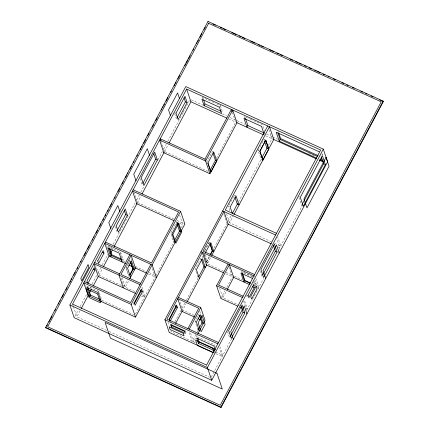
<?xml version="1.0" encoding="UTF-8"?>
<svg xmlns="http://www.w3.org/2000/svg" width="429" height="429" viewBox="0 0 429 429"><rect width="100%" height="100%" fill="white"/><g stroke="black" fill="none" stroke-linecap="round" stroke-linejoin="round"><path stroke-width="0.32" stroke-dasharray="2.15 1.61" d="M87.033 287.028L87.484 286.175L98.874 291.355L101.684 299.667M107.77 247.93L108.446 246.659L119.836 251.839L122.651 260.146M74.823 316.548L78.276 310.038M80.159 306.488L86.438 294.648M89.897 288.138L90.524 286.953M92.09 283.993L96.804 275.112M98.059 272.742L100.885 267.417M102.14 265.047L107.797 254.392M110.934 248.471L111.561 247.286M113.133 244.326L135.114 202.89M136.685 199.93L139.2 195.195M140.771 192.235L143.908 186.315M158.038 159.674L162.435 151.383M163.696 149.019L166.205 144.283M167.777 141.323L182.851 112.907M183.162 112.312L189.446 100.472M106.698 330.41L76.845 316.833L80.293 310.333M99.099 274.887L102.547 268.388M112.575 249.485L113.202 248.3M137.334 202.81L141.093 195.721M164.597 151.41L168.045 144.911M98.193 292.632L98.874 291.355M202.225 98.691L202.826 97.555L214.307 102.778M129.274 276.587L126.26 267.685L130.169 260.317L131.043 260.714M123.901 286.722L127.633 279.692M219.444 107.223L220.35 105.523L214.913 103.051M134.851 291.516L125.289 287.173L128.979 280.217M206.553 162.446L212.414 151.399L212.816 152.585M216.516 158.253L235.671 122.142M135.484 314.082L155.148 277.011L151.866 267.321M155.824 275.74L173.858 241.736M181.322 227.67L182.877 224.737L179.595 215.047M243.978 118.383L244.879 116.683L245.281 117.868M204.644 250.595L209.272 241.876L209.674 243.061M200.965 258.049L195.104 269.101L197.914 277.413M204.864 250.697L209.491 241.972M229.054 205.105L233.987 195.801M262.827 160.124L261.073 159.325L258.06 150.423L261.76 143.447M262.071 142.862L263.921 139.371L265.674 140.17M206.424 261.829L209.202 256.596M174.871 321.825L180.845 310.564M182.084 308.226L184.926 302.869M186.476 299.946L198.118 278.003M206.553 262.103L209.69 256.193M214.076 247.919L226.941 223.67M228.142 221.402L231.151 215.739M238.524 201.828L261.384 158.741M268.431 145.452L272.029 138.674L268.956 129.585M182.035 311.39L186.261 303.426M223.681 271.251L207.287 263.792L210.73 257.303M271.632 241.886L229.595 222.769L233.199 215.969M197.882 329.745L195.072 321.434L198.976 314.066M195.951 334.357L192.24 341.355L188.958 331.66M197.19 332.03L198.118 330.276M197.281 334.92L193.554 341.951L190.272 332.261M220.881 298.461L224.925 290.846M226.785 287.333L232.379 276.785M239.623 305.405L222.871 297.785L226.276 291.371M211.191 377.198L231.563 338.797M246.605 310.44L252.247 299.807M252.563 299.217L263.529 278.539M278.888 249.587L302.391 205.282M245.479 116.956L249.71 118.876M250.316 119.155L262.398 124.646L264.409 130.582M191.291 99.844L203.464 105.378M222.329 113.958L226.587 115.894M230.239 117.557L244.846 124.201M266.629 134.105L272.12 136.604M272.731 136.883L277.708 139.146M308.708 153.244L311.786 154.644M312.366 154.907L314.221 155.748M228.695 118.967L235.408 122.018M265.717 135.8L273.782 139.468M258.06 150.423L259.229 150.954M174.812 112.752L175.981 113.283M298.546 196.536L299.71 197.067M302.729 205.974L301.56 205.443L298.745 197.131M208.086 171.316L164.543 151.512L161.47 142.428M236.047 196.015L234.298 195.216L234.701 196.402M229.601 206.799L228.437 206.269L230.041 211.014M274.678 243.27L280.77 246.042L277.692 236.953M278.04 246.911L279.869 247.742L276.791 238.658M173.933 219.09L137.489 202.515L134.207 192.819M176.973 220.468L184.867 224.061M176.212 221.707L179.242 223.085M179.848 223.359L182.877 224.737M177.804 222.79L176.491 222.195L170.629 233.242L173.643 242.149M252.595 276.458L241.806 271.552L242.208 272.737M252.418 276.785L241.629 271.879L242.031 273.064M253.212 284.271L256.21 285.634L254.601 280.882M226.11 272.351L231.574 274.839M234.4 276.126L242.503 279.81M252.826 284.502L255.866 285.886M225.842 273.815L232.674 276.919M246.208 308.397L247.404 308.939L244.326 299.855M122.061 259.422L123.262 259.963L120.447 251.657M122.85 260.741L124.914 261.679M127.944 263.057L129.445 263.738M135.441 266.468L146.23 271.375M149.158 272.705L155.223 275.466M148.568 274.018L156.462 277.611M126.26 267.685L127.14 268.082M194.187 315.331L182.711 310.119L179.435 300.423M196.6 316.43L197.807 316.983M121.595 285.489L98.938 275.187L95.656 265.497M141.42 294.509L145.002 296.139L141.929 287.049M141.323 296.048L144.326 297.41L142.685 292.567M195.072 321.434L195.946 321.83M198.085 330.335L199.399 330.936M197.34 336.84L214.511 344.648L215.315 347.023M101.888 300.262L133.66 314.714M195.506 342.835L171.214 331.789L170.806 330.582M212.505 350.568L214.934 351.673M215.54 351.952L222.828 355.266L219.959 346.782M216.071 353.775L222.152 356.537L219.283 348.058M109.138 331.515L209.663 377.236M322.115 153.925L322.517 155.116M321.879 153.657L322.292 154.869M320.838 155.48L321.241 156.665M278.18 131.435L278.582 132.625M263.921 139.371L264.323 140.562M232.389 112.452L235.467 121.536M220.35 105.523L222.501 111.883M202.826 97.555L203.217 98.713M259.781 270.635L261.851 276.753M255.823 278.18L258.901 287.264L256.033 285.961L254.424 281.215M253.92 275.82L254.327 277.032M255.352 280.062L258.226 288.54M253.55 281.896L255.158 286.642M226.517 213.68L229.595 222.769M223.863 214.586L226.737 223.064M246.595 295.463L247.109 296.986M243.651 301.131L246.519 309.609M229.102 267.095L232.175 276.179M174.619 113.642L176.383 118.849M219.594 288.095L222.871 297.785M205.346 254.81L207.958 262.527L206.644 261.931L204.032 254.209M204.006 254.102L207.287 263.792M203.41 252.922L205.019 257.673M205.818 260.049L206.22 261.234M202.424 255.99L204.477 262.049M227.472 331.547L229.542 337.666M214.178 352.086L214.58 353.271M199.78 311.261L200.804 314.291M206.574 365.068L206.982 366.28M140.058 178.603L142.128 184.717M185.559 330.566L186.079 332.094M167.937 322.099L169.369 326.34M131.049 258.365L131.869 260.789M130.191 261.331L129.789 260.146L125.885 267.514L128.898 276.415M114.875 226.271L116.634 231.478M133.167 302.617L133.853 304.649M122.013 277.483L125.289 287.173M121.107 278.094L123.976 286.577M108.859 245.881L109.459 247.662M106.682 245.699L107.094 246.911M85.72 285.221L86.127 286.433M72.539 304.113L73.155 305.931M73.359 306.537L76.845 316.833"/><path stroke-width="0.64" d="M45.662 327.445L207.985 21.45L383.194 101.131L383.338 101.555L221.015 407.55L45.806 327.869L45.662 327.445L220.871 407.126L221.015 407.55M46.75 326.094L47.378 324.909M48.949 321.948L49.576 320.763M50.204 319.584L52.086 316.028M54.912 310.703L55.539 309.518M58.365 304.193L58.993 303.008M59.62 301.828L60.248 300.643M61.819 297.683L63.701 294.133M65.9 289.988L67.155 287.623M69.981 282.293L70.608 281.113M71.241 279.928L71.868 278.743M73.75 275.193L75.322 272.233M77.204 268.683L77.831 267.498M80.657 262.173L81.285 260.988M84.111 255.663L85.993 252.107M87.564 249.152L89.447 245.597M92.273 240.272L92.9 239.087M93.533 237.902L94.16 236.722M96.042 233.167L97.614 230.212M99.496 226.657L101.067 223.702M102.949 220.147L103.577 218.967M105.148 216.007L105.775 214.822M107.658 211.272L108.285 210.087M109.856 207.127L111.738 203.577M114.564 198.252L115.192 197.067M118.018 191.742L119.906 188.186M122.104 184.046L123.359 181.676M125.558 177.536L126.812 175.166M127.44 173.981L128.067 172.801M129.949 169.246L131.521 166.291M133.403 162.736L134.03 161.556M136.856 156.226L137.484 155.046M140.31 149.716L140.937 148.531M141.57 147.351L142.197 146.166M143.763 143.206L145.651 139.656M147.849 135.51L149.104 133.146M152.241 127.225L153.813 124.265M155.695 120.715L157.266 117.755M161.347 110.06L161.974 108.88M162.602 107.695L163.229 106.51M163.862 105.325L164.489 104.145M166.055 101.185L167.943 97.635M170.769 92.305L171.396 91.12M174.222 85.795L174.85 84.61M175.477 83.43L176.105 82.245M177.987 78.695L179.558 75.735M184.894 65.675L185.521 64.489M186.154 63.304L187.72 60.344M188.347 59.159L190.235 55.609M193.061 50.284L193.688 49.099M196.514 43.774L197.142 42.589M197.769 41.404L198.396 40.224M199.968 37.264L201.85 33.709M204.048 29.569L205.303 27.199M69.889 305.014L185.768 86.567L323.305 149.12L327.611 161.84L211.728 380.287L74.19 317.733L69.889 305.014L207.427 367.567L211.728 380.287M186.615 89.066L72.539 304.113L206.574 365.068L320.651 150.021L186.615 89.066L190.921 101.786L168.983 143.141M97.726 260.864L103.126 250.616L103.99 253.164L98.579 263.363L97.715 260.816M88.106 283.108L95.002 270.098L94.144 267.557L86.926 281.156L87.618 283.194M117.256 230.303L125.654 214.473L124.281 210.43M177.005 117.675L185.398 101.85L184.03 97.801M142.744 183.558L155.657 159.218L153.797 153.711M127.408 215.272L118.388 232.271L116.232 225.911L125.252 208.912L127.408 215.272L125.654 214.473M187.151 102.644L178.132 119.643L175.981 113.283L185.001 96.284L187.151 102.644L185.398 101.85M157.411 160.012L143.881 185.516L141.189 177.563L154.719 152.064L157.411 160.012L155.657 159.218M81.237 308.558L88.444 294.975M89.382 293.2L91.264 289.655M93.141 286.111L98.472 276.067M103.486 266.613L109.438 255.389M110.382 253.619L112.259 250.075M114.141 246.53L137.017 203.4M142.031 193.951L164.286 152.005M204.081 105.614L201.925 99.255L219.444 107.223L221.6 113.583L204.081 105.614L204.982 103.915L203.609 99.871M129.815 254.729L118.994 275.128L123.3 287.848M129.799 274.716L132.802 269.047L130.593 262.521M129.794 275.611L133.505 268.618M129.655 278.947L135.435 268.05L131.129 255.33L120.989 274.453L140.696 283.419M209.931 173.74L236.985 122.742L232.679 110.022L205.625 161.02L159.561 140.069L163.867 152.788L209.931 173.74L204.987 159.148L231.365 109.422L232.186 111.846M150.842 264.291L130.555 302.536L84.492 281.585M131.194 304.408L83.811 282.861L88.117 295.581L135.5 317.128L131.194 304.408L180.561 211.341L133.183 189.795M213.776 152.016L207.867 163.047L210.88 171.949M134.481 303.469L141.071 291.05L140.723 290.031M142.385 291.65L135.167 305.25L134.309 302.702L141.522 289.103L142.385 291.65L141.071 291.05M209.878 170.769L215.572 160.028M174.169 241.152L179.767 230.598M135.5 317.128L184.867 224.061L180.561 211.341M213.637 352.665L169.224 332.47L164.918 319.75L267.723 125.954M169.208 319.996L176.11 306.987L175.595 305.459M205.561 252.461L210.805 242.573L213.819 251.474L212.505 250.879L210.097 243.758M177.424 307.582L170.211 321.182L169.348 318.64L176.566 305.04L177.424 307.582L176.11 306.987M171.386 326.995L170.522 324.447L184.54 330.823L185.403 333.365L171.386 326.995L172.061 325.718L171.718 324.699M210.124 254.847L212.285 250.777L209.872 243.656M198.707 276.887L204.354 266.243M210.317 255.008L212.827 250.279M232.261 213.637L237.586 203.603M262.012 157.561L267.331 147.528M175.6 323.525L182.186 311.105M187.189 301.678L206.612 265.068L202.306 252.349L166.908 319.069L218.522 342.546M211.669 255.534L228.255 224.27L223.949 211.551L202.981 251.072L254.595 274.544M233.982 214.495L273.782 139.468L269.476 126.748L225.289 210.049L276.464 233.322M316.709 158.183L279.225 141.136L280.126 139.436L277.917 132.91M187.934 328.63L198.756 308.231L177.729 298.67L182.035 311.39L194.653 317.128M189.248 329.231L200.745 307.555L178.41 297.399M237.709 306.113L220.881 298.461L216.575 285.741L228.078 264.066M198.423 329.697L202.134 322.705M197.86 333.832L205.051 320.275L200.745 307.555M214.457 350.724L198.471 343.457L199.147 342.181L197.742 338.025M227.204 289.623L233.692 277.386L229.392 264.666L218.57 285.065L243.098 296.219M207.427 367.567L323.305 149.12M247.71 295.854L253.41 285.038L254.274 287.586L248.863 297.785L248 295.238M230.153 336.502L243.066 312.162L241.205 306.66M262.773 275.01L275.38 251.255L273.514 245.747M302.182 204.268L323.654 163.792L321.444 157.261M244.82 312.961L231.29 338.46L228.603 330.512L242.128 305.008L244.82 312.961L243.066 312.162M277.134 252.048L263.604 277.547L260.912 269.6L274.442 244.101L277.134 252.048L275.38 251.255M325.402 164.586L303.308 206.236L300.295 197.335L322.388 155.684L325.402 164.586L323.654 163.792M220.871 407.126L383.194 101.131M212.999 24.088L215.428 25.193M220.297 27.408L222.12 28.239M223.337 28.791L225.772 29.896M231.853 32.663L236.116 34.599M239.157 35.982L240.98 36.814M242.197 37.366L244.632 38.476M250.713 41.243L254.971 43.179M258.017 44.562L259.84 45.394M261.057 45.946L263.492 47.051M269.573 49.818L273.831 51.753M276.871 53.137L278.7 53.968M279.917 54.521L282.346 55.631M290.256 59.223L292.691 60.333M295.731 61.717L297.56 62.543M298.777 63.101L301.206 64.205M304.252 65.589L306.075 66.42M309.116 67.803L311.551 68.908M314.591 70.292L316.42 71.123M317.632 71.675L320.066 72.78M323.107 74.163L324.935 74.995M327.976 76.378L329.193 76.93M333.451 78.866L335.274 79.697M341.967 82.743L343.795 83.575M346.836 84.958L348.053 85.51M352.311 87.446L354.134 88.277M360.827 91.318L362.65 92.149M365.696 93.533L366.913 94.085M371.171 96.021L372.994 96.852M379.686 99.898L383.338 101.555M319.138 151.753L276.212 132.234L279.225 141.136M204.982 103.915L221.294 111.336M318.077 155.609L280.593 138.562L278.786 133.215M280.126 139.436L317.61 156.483M247.281 125.306L264.318 133.054M319.734 159.561L322.152 160.661L321.144 157.69M190.921 101.786L226.877 118.136M236.615 122.565L263.422 134.76M272.973 139.103L316.495 158.896M319.471 160.248L323.144 161.921M216.742 160.902L215.428 160.301L213.02 153.18M204.987 159.148L160.237 138.792L161.057 141.216M222.635 210.95L275.563 235.022M227.547 223.949L271.348 243.87M173.788 220.603L136.813 203.786L132.507 191.066L178.571 212.017L151.517 263.015L105.454 242.069M200.992 251.748L253.92 275.82M252.343 278.33L240.953 273.155L243.967 282.057L244.643 280.781L242.235 273.659M250.214 282.909L244.82 280.453L242.406 273.332M244.326 280.636L250.397 283.397M205.899 264.747L223.547 272.769M233.092 277.113L249.705 284.668M252.52 286.786L254.274 287.586M216.575 285.741L242.423 297.495M240.717 307.48L241.918 308.027M121.461 259.148L111.872 254.788L109.862 248.852M110.972 255.341L121.884 260.301M102.236 252.365L103.99 253.164M125.783 263.658L109.084 256.065L104.778 243.34L152.156 264.891L156.462 277.611M128.791 265.025L133.001 266.94M134.593 267.664L146.745 273.187M94.632 262.468L119.675 273.852M140.02 284.69L93.956 263.744L98.262 276.464L135.918 293.586M93.254 269.305L95.002 270.098M198.257 318.768L201.26 320.136M164.918 319.75L217.846 343.817M172.061 325.718L184.856 331.537M199.147 342.181L215.133 349.453M90.01 294.857L100.917 299.823M213.395 352.735L197.41 345.463L195.597 340.122L212.768 347.93L213.974 351.49M264.108 134.068L261.497 126.346L243.978 118.383L246.991 127.284L247.892 125.584L245.479 118.463M264.521 141.157L266.935 148.278L268.688 149.072L265.674 140.17L259.808 151.222L262.827 160.124M207.985 21.45L208.129 21.874M279.263 253.019L276.571 245.066L263.047 270.565L265.739 278.518M234.899 196.997L237.312 204.124L239.06 204.917L236.047 196.015L230.185 207.062L232.395 213.594M213.728 151.995L216.79 160.923L210.929 171.97L207.915 163.068M179.531 98.691L177.574 92.905L168.554 109.904L170.511 115.691M246.948 313.931L244.262 305.979L230.732 331.478L233.424 339.43M201.367 259.239L203.979 266.956L205.293 267.551L202.279 258.649L196.418 269.696L199.431 278.603M176.893 223.38L179.504 231.097L180.818 231.698L177.804 222.79L171.943 233.843L174.957 242.744M149.571 155.416L147.292 148.686L133.762 174.185L136.041 180.915M215.24 350.075L213.835 345.924L196.664 338.111L198.471 343.457M199.378 315.251L201.995 322.973L203.308 323.568L200.295 314.666L196.385 322.029L199.399 330.936M119.981 211.894L117.825 205.534L108.81 222.533L110.961 228.893M130.572 261.508L133.183 269.224L134.497 269.82L131.483 260.918L127.574 268.281L130.588 277.188M122.174 262.017L119.16 253.11L107.77 247.93L110.784 256.837L111.46 255.561L109.052 248.439M101.212 301.533L98.193 292.632L86.808 287.451L89.822 296.359L90.498 295.082L87.886 287.366M208.623 23.322L47.657 326.764L220.233 405.255L381.204 101.807L208.623 23.322M88.036 264.779L80.824 278.378L81.682 280.92L88.894 267.321L88.036 264.779M178.732 223.214L172.871 234.261L175.885 243.168L181.746 232.116L178.732 223.214M265.814 140.235L259.947 151.281L262.961 160.189L268.827 149.136L265.814 140.235M202.07 315.471L198.16 322.839L201.174 331.74L205.083 324.378L202.07 315.471M256.167 286.293L250.756 296.493L251.619 299.04L257.03 288.84L256.167 286.293M326.04 157.341L303.946 198.992L306.96 207.899L329.054 166.248L326.04 157.341M97.517 293.903L86.132 288.728L89.146 297.629L100.536 302.81L97.517 293.903M183.215 333.317L169.198 326.941L170.061 329.488L184.079 335.864L183.215 333.317M216.983 373.31L105.116 322.436L110.441 338.165L222.308 389.049L216.983 373.31"/></g></svg>
